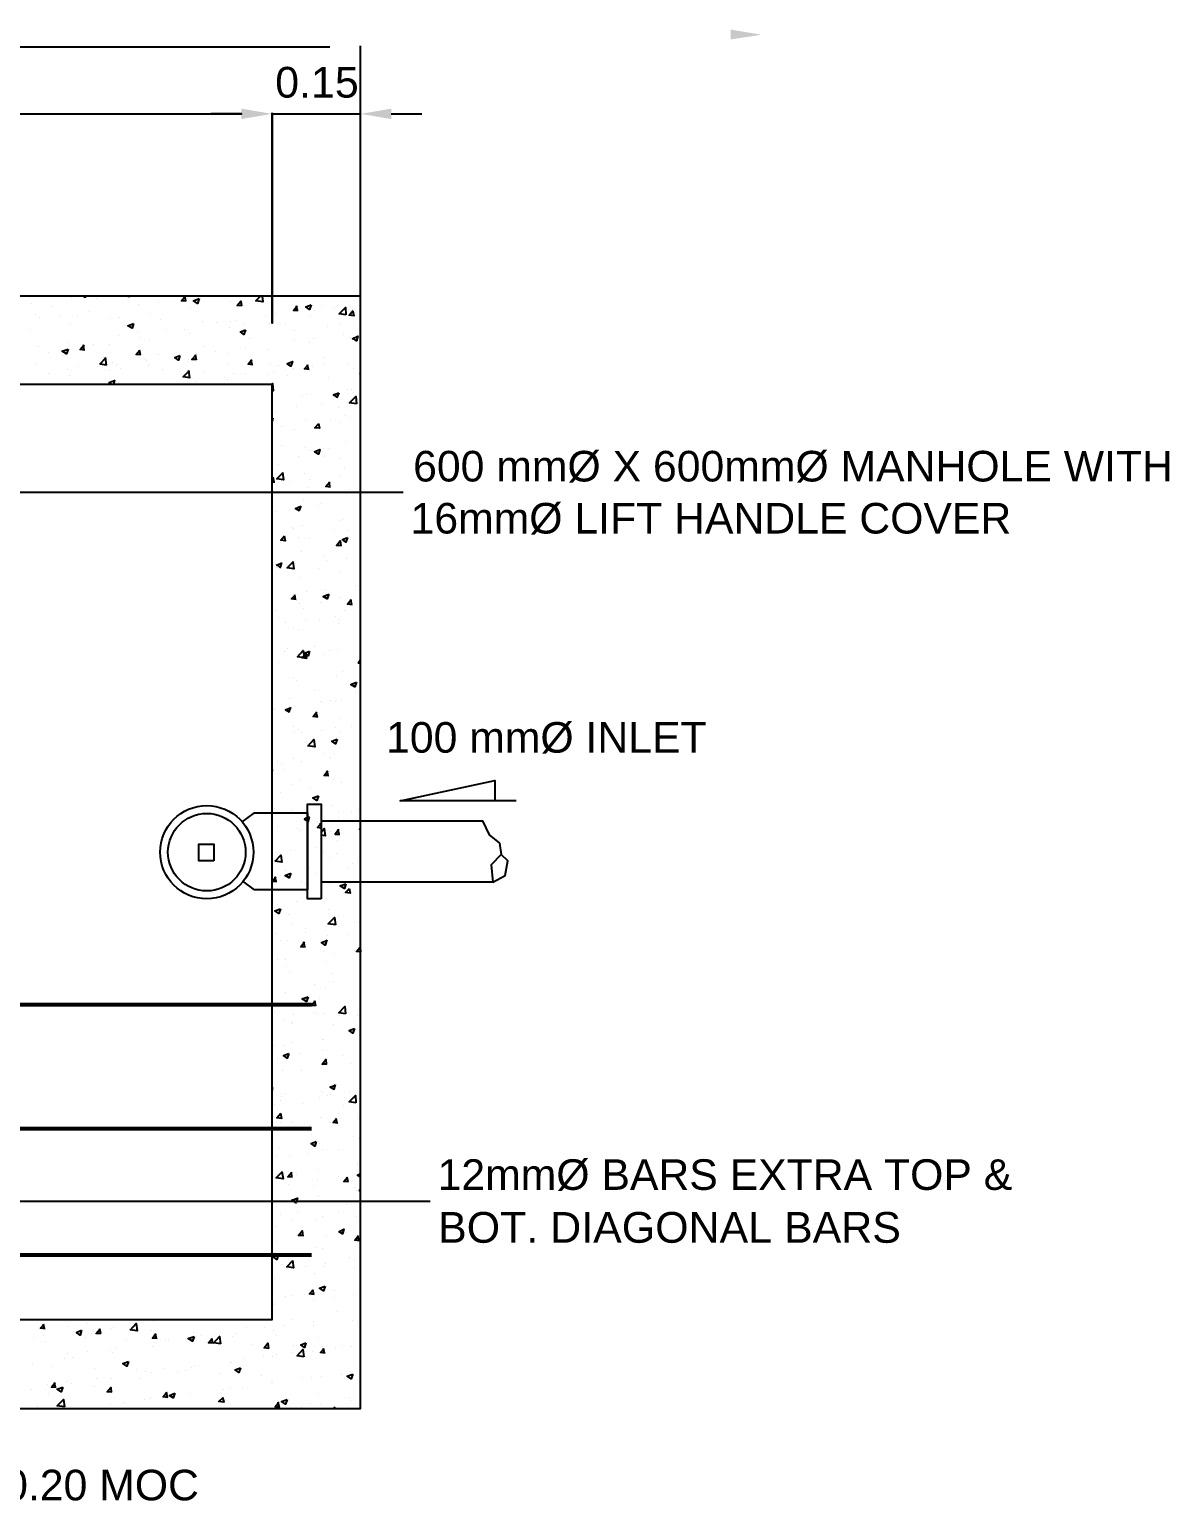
# Model space of a CAD drawing. Header units: millimetres. Extents: x 2391 to 3323, y 1596 to 2537.
# Drawn here: x 3088.64 to 3114.01, y 1705.4 to 1738.27 of the extents above; entities that cross this region are included whole.
import ezdxf

# ---------------------------------------------------------------- set-up
doc = ezdxf.new("R2010")
doc.units = ezdxf.units.MM
for name, color, linetype in [('Concrete slab piping', 201, 'Continuous'), ('Lightning text', 211, 'Continuous'), ('PIPES', 20, 'Continuous'), ('TEXT', 130, 'Continuous')]:
    doc.layers.add(name, color=color, linetype=linetype)
doc.layers.add('HATCHES', color=7, linetype='Continuous', true_color=0xe6ac00)
doc.styles.add('PDF Arial', font='arial.ttf')
doc.styles.add('PDF Swis721 BT', font='swiss.ttf')

msp = doc.modelspace()

# ---------------------------------------------------------------- hatches: boundary and pattern name
at = {"layer": 'PIPES', "transparency": 33554559}
msp.add_hatch(color=256, dxfattribs=at).paths.add_polyline_path([(3093.352, 1736.505), (3093.352, 1736.274), (3094.035, 1736.389)])

# ---------------------------------------------------------------- linework, layer by layer
at = {"layer": 'Concrete slab piping', "lineweight": 25}
msp.add_lwpolyline([(3048.803, 1707.582), (3096.005, 1707.582), (3096.005, 1732.335), (3048.803, 1732.335)], close=True, dxfattribs=at)
at = {"layer": 'HATCHES', "lineweight": 25}
for points in [[(3088.672, 1732.162), (3088.672, 1732.162)], [(3089.124, 1732.104), (3089.124, 1732.104)], [(3089.576, 1732.301), (3089.576, 1732.301)], [(3089.842, 1732.335), (3089.877, 1732.312), (3089.889, 1732.335)], [(3090.132, 1732.277), (3090.132, 1732.277)], [(3090.827, 1732.335), (3090.873, 1732.335)], [(3090.862, 1732.335), (3090.862, 1732.335)], [(3091.059, 1732.138), (3091.059, 1732.138)], [(3091.499, 1732.196), (3091.499, 1732.196)], [(3092.124, 1732.22), (3092.02, 1732.231), (3092.101, 1732.335)], [(3092.113, 1732.22), (3092.09, 1732.335)], [(3092.159, 1732.277), (3092.159, 1732.277)], [(3092.229, 1732.081), (3092.229, 1732.081)], [(3093.12, 1732.208), (3093.12, 1732.208)], [(3093.364, 1732.115), (3093.259, 1732.127), (3093.34, 1732.22), (3093.352, 1732.115)], [(3093.815, 1732.335), (3093.827, 1732.208), (3093.676, 1732.231), (3093.781, 1732.335)], [(3094.001, 1732.312), (3094.001, 1732.312)], [(3094.615, 1732.011), (3094.51, 1732.011), (3094.591, 1732.115)], [(3094.603, 1731.999), (3094.58, 1732.115)], [(3095.136, 1732.115), (3095.136, 1732.115)], [(3095.425, 1732.081), (3095.425, 1732.081)], [(3095.981, 1732.301), (3095.981, 1732.301)], [(3088.777, 1731.93), (3088.777, 1731.93)], [(3088.869, 1731.849), (3088.869, 1731.849)], [(3089.31, 1731.907), (3089.31, 1731.907)], [(3089.703, 1731.884), (3089.703, 1731.884)], [(3089.97, 1731.988), (3089.97, 1731.988)], [(3090.445, 1731.837), (3090.445, 1731.837)], [(3090.63, 1731.849), (3090.63, 1731.849)], [(3091.325, 1731.953), (3091.325, 1731.953)], [(3091.557, 1731.814), (3091.557, 1731.814)], [(3092.483, 1731.768), (3092.483, 1731.768)], [(3092.796, 1731.745), (3092.796, 1731.745)], [(3093.109, 1731.768), (3093.109, 1731.768)], [(3093.236, 1731.791), (3093.236, 1731.791)], [(3093.885, 1731.884), (3093.885, 1731.884)], [(3094.117, 1731.942), (3094.117, 1731.942)], [(3094.881, 1731.872), (3094.881, 1731.872)], [(3094.985, 1732.023), (3094.985, 1732.023)], [(3095.831, 1731.999), (3095.854, 1731.895), (3095.75, 1731.907), (3095.842, 1732.011)], [(3095.773, 1731.988), (3095.773, 1731.988)], [(3088.649, 1731.594), (3088.649, 1731.594)], [(3089.553, 1731.721), (3089.553, 1731.721)], [(3090.607, 1731.455), (3090.607, 1731.455)], [(3091.035, 1731.513), (3091.035, 1731.513)], [(3091.082, 1731.42), (3091.082, 1731.42)], [(3091.696, 1731.594), (3091.696, 1731.594)], [(3092.09, 1731.594), (3092.09, 1731.594)], [(3092.205, 1731.501), (3092.205, 1731.501)], [(3093.097, 1731.629), (3093.097, 1731.629)], [(3093.41, 1731.733), (3093.41, 1731.733)], [(3093.978, 1731.733), (3093.978, 1731.733)], [(3094.337, 1731.698), (3094.337, 1731.698)], [(3094.534, 1731.559), (3094.534, 1731.559)], [(3095.263, 1731.652), (3095.263, 1731.652)], [(3095.541, 1731.733), (3095.541, 1731.733)], [(3095.622, 1731.49), (3095.622, 1731.49)], [(3095.75, 1731.409), (3095.75, 1731.409)], [(3095.819, 1731.386), (3095.947, 1731.443), (3095.912, 1731.339), (3095.831, 1731.397)], [(3088.846, 1731.223), (3088.846, 1731.223)], [(3089.506, 1731.304), (3089.506, 1731.304)], [(3089.53, 1731.142), (3089.53, 1731.142)], [(3089.866, 1731.131), (3089.761, 1731.142), (3089.854, 1731.247)], [(3089.854, 1731.131), (3089.842, 1731.247)], [(3090.062, 1731.247), (3090.062, 1731.247)], [(3090.422, 1731.258), (3090.422, 1731.258)], [(3091.117, 1731.026), (3091.012, 1731.038), (3091.093, 1731.131)], [(3091.105, 1731.026), (3091.082, 1731.131)], [(3091.302, 1731.374), (3091.302, 1731.374)], [(3092.506, 1731.212), (3092.506, 1731.212)], [(3092.773, 1731.108), (3092.773, 1731.108)], [(3093.433, 1731.2), (3093.433, 1731.2)], [(3093.526, 1731.386), (3093.526, 1731.386)], [(3093.954, 1731.154), (3093.954, 1731.154)], [(3094.534, 1731.339), (3094.534, 1731.339)], [(3094.858, 1731.293), (3094.858, 1731.293)], [(3094.962, 1731.397), (3094.962, 1731.397)], [(3088.8, 1730.806), (3088.8, 1730.806)], [(3089.055, 1731.073), (3089.055, 1731.073)], [(3089.367, 1731.003), (3089.367, 1731.003)], [(3089.727, 1730.772), (3089.727, 1730.772)], [(3090.144, 1730.76), (3090.144, 1730.76)], [(3090.201, 1730.818), (3090.34, 1730.969)], [(3090.201, 1730.83), (3090.352, 1730.806)], [(3090.294, 1730.957), (3090.294, 1730.957)], [(3090.352, 1730.795), (3090.329, 1730.969)], [(3090.479, 1730.864), (3090.479, 1730.864)], [(3090.584, 1730.818), (3090.584, 1730.818)], [(3091.221, 1730.922), (3091.221, 1730.922)], [(3091.244, 1730.911), (3091.244, 1730.911)], [(3091.279, 1730.795), (3091.279, 1730.795)], [(3091.499, 1731.038), (3091.499, 1731.038)], [(3092.147, 1730.887), (3092.147, 1730.887)], [(3092.182, 1730.922), (3092.182, 1730.922)], [(3092.356, 1730.922), (3092.252, 1730.922), (3092.344, 1731.026)], [(3092.356, 1730.911), (3092.333, 1731.026)], [(3092.344, 1731.05), (3092.344, 1731.05)], [(3093.074, 1731.05), (3093.074, 1731.05)], [(3093.074, 1730.841), (3093.074, 1730.841)], [(3093.607, 1730.806), (3093.503, 1730.818), (3093.584, 1730.922)], [(3093.595, 1730.806), (3093.572, 1730.911)], [(3094.001, 1730.806), (3094.001, 1730.806)], [(3094.186, 1730.783), (3094.186, 1730.783)], [(3094.36, 1730.83), (3094.487, 1730.876), (3094.452, 1730.772), (3094.371, 1730.83)], [(3094.858, 1730.702), (3094.754, 1730.714), (3094.835, 1730.806)], [(3094.846, 1730.702), (3094.823, 1730.806)], [(3094.927, 1730.772), (3094.927, 1730.772)], [(3095.171, 1730.806), (3095.171, 1730.806)], [(3095.194, 1730.957), (3095.194, 1730.957)], [(3095.727, 1730.83), (3095.727, 1730.83)], [(3089.055, 1730.621), (3089.055, 1730.621)], [(3089.472, 1730.691), (3089.472, 1730.691)], [(3089.518, 1730.563), (3089.518, 1730.563)], [(3090.41, 1730.679), (3090.41, 1730.679)], [(3090.479, 1730.366), (3090.41, 1730.413), (3090.526, 1730.459), (3090.503, 1730.366)], [(3090.665, 1730.725), (3090.665, 1730.725)], [(3091.591, 1730.691), (3091.591, 1730.691)], [(3092.205, 1730.517), (3092.055, 1730.54), (3092.194, 1730.679)], [(3092.159, 1730.436), (3092.159, 1730.436)], [(3092.205, 1730.505), (3092.182, 1730.679)], [(3092.321, 1730.424), (3092.321, 1730.424)], [(3092.518, 1730.656), (3092.518, 1730.656)], [(3092.97, 1730.517), (3092.97, 1730.517)], [(3093.051, 1730.47), (3093.051, 1730.47)], [(3093.167, 1730.609), (3093.167, 1730.609)], [(3093.445, 1730.609), (3093.445, 1730.609)], [(3093.931, 1730.586), (3093.931, 1730.586)], [(3094.07, 1730.656), (3094.07, 1730.656)], [(3094.371, 1730.575), (3094.371, 1730.575)], [(3094.51, 1730.714), (3094.51, 1730.714)], [(3094.835, 1730.714), (3094.835, 1730.714)], [(3095.298, 1730.528), (3095.298, 1730.528)], [(3095.854, 1730.725), (3095.854, 1730.725)], [(3096.005, 1730.598), (3095.993, 1730.598), (3096.005, 1730.621)], [(3091.881, 1730.366), (3091.881, 1730.366)], [(3094.024, 1730.366), (3094.047, 1730.389), (3094.059, 1730.227), (3094.035, 1730.227)], [(3094.707, 1730.111), (3094.707, 1730.111)], [(3094.812, 1730.135), (3094.812, 1730.135)], [(3095.495, 1730.077), (3095.402, 1730.135), (3095.518, 1730.181)], [(3095.483, 1730.077), (3095.53, 1730.181)], [(3095.703, 1730.25), (3095.703, 1730.25)], [(3095.808, 1730.262), (3095.808, 1730.262)], [(3094.047, 1730.03), (3094.047, 1730.03)], [(3094.58, 1729.88), (3094.58, 1729.88)], [(3095.124, 1729.914), (3095.124, 1729.914)], [(3095.507, 1729.845), (3095.507, 1729.845)], [(3094.035, 1729.532), (3094.059, 1729.625)], [(3094.035, 1729.602), (3094.059, 1729.613)], [(3094.117, 1729.741), (3094.117, 1729.741)], [(3094.788, 1729.555), (3094.788, 1729.555)], [(3095.066, 1729.497), (3095.09, 1729.393), (3094.985, 1729.405), (3095.078, 1729.497)], [(3095.344, 1729.579), (3095.344, 1729.579)], [(3095.541, 1729.532), (3095.541, 1729.532)], [(3095.68, 1729.671), (3095.68, 1729.671)], [(3095.785, 1729.636), (3095.785, 1729.636)], [(3094.256, 1729.428), (3094.256, 1729.428)], [(3094.534, 1729.358), (3094.534, 1729.358)], [(3094.244, 1728.999), (3094.244, 1728.999)], [(3094.777, 1728.976), (3094.777, 1728.976)], [(3094.893, 1728.895), (3094.893, 1728.895)], [(3094.974, 1728.872), (3095.101, 1728.918), (3095.066, 1728.814), (3094.985, 1728.872)], [(3095.171, 1728.953), (3095.171, 1728.953)], [(3095.321, 1728.942), (3095.321, 1728.942)], [(3095.669, 1729.104), (3095.669, 1729.104)], [(3095.981, 1729.034), (3095.981, 1729.034)], [(3094.174, 1728.582), (3094.174, 1728.582)], [(3094.615, 1728.756), (3094.615, 1728.756)], [(3095.194, 1728.756), (3095.194, 1728.756)], [(3095.541, 1728.721), (3095.541, 1728.721)], [(3095.646, 1728.525), (3095.646, 1728.525)], [(3094.035, 1728.258), (3094.07, 1728.304)], [(3094.035, 1728.2), (3094.093, 1728.2)], [(3094.082, 1728.189), (3094.059, 1728.304)], [(3094.267, 1728.409), (3094.29, 1728.247), (3094.14, 1728.27), (3094.279, 1728.409)], [(3094.429, 1728.2), (3094.429, 1728.2)], [(3094.754, 1728.397), (3094.754, 1728.397)], [(3094.869, 1728.258), (3094.869, 1728.258)], [(3095.333, 1728.084), (3095.229, 1728.096), (3095.321, 1728.2)], [(3095.321, 1728.084), (3095.31, 1728.189)], [(3095.53, 1728.351), (3095.53, 1728.351)], [(3094.73, 1727.818), (3094.73, 1727.818)], [(3094.823, 1728.073), (3094.823, 1728.073)], [(3095.622, 1727.945), (3095.622, 1727.945)], [(3095.761, 1728.038), (3095.761, 1728.038)], [(3096.005, 1727.98), (3095.993, 1727.98), (3096.005, 1727.992)], [(3094.105, 1727.54), (3094.105, 1727.54)], [(3094.418, 1727.575), (3094.418, 1727.575)], [(3094.649, 1727.552), (3094.557, 1727.609), (3094.673, 1727.656)], [(3094.638, 1727.552), (3094.684, 1727.656)], [(3095.066, 1727.667), (3095.066, 1727.667)], [(3095.124, 1727.714), (3095.124, 1727.714)], [(3094.487, 1727.181), (3094.487, 1727.181)], [(3094.522, 1727.158), (3094.522, 1727.158)], [(3094.707, 1727.239), (3094.707, 1727.239)], [(3095.414, 1727.146), (3095.414, 1727.146)], [(3095.541, 1727.331), (3095.541, 1727.331)], [(3095.599, 1727.366), (3095.599, 1727.366)], [(3094.302, 1726.996), (3094.325, 1726.891), (3094.232, 1726.903), (3094.313, 1726.996)], [(3094.615, 1726.972), (3094.615, 1726.972)], [(3094.858, 1726.949), (3094.858, 1726.949)], [(3095.576, 1726.775), (3095.472, 1726.787), (3095.553, 1726.891), (3095.564, 1726.775)], [(3095.715, 1727.123), (3095.715, 1727.123)], [(3095.785, 1726.914), (3095.785, 1726.914)], [(3094.684, 1726.66), (3094.684, 1726.66)], [(3095.182, 1726.555), (3095.182, 1726.555)], [(3095.576, 1726.787), (3095.576, 1726.787)], [(3095.692, 1726.497), (3095.692, 1726.497)], [(3094.128, 1726.347), (3094.256, 1726.393)], [(3094.14, 1726.358), (3094.221, 1726.289)], [(3094.14, 1726.301), (3094.14, 1726.301)], [(3094.151, 1726.289), (3094.151, 1726.289)], [(3094.174, 1726.382), (3094.174, 1726.382)], [(3094.221, 1726.301), (3094.256, 1726.405)], [(3094.499, 1726.428), (3094.522, 1726.266), (3094.371, 1726.289), (3094.51, 1726.428)], [(3095.066, 1726.266), (3095.066, 1726.266)], [(3095.252, 1726.44), (3095.252, 1726.44)], [(3095.564, 1726.208), (3095.564, 1726.208)], [(3096.005, 1726.219), (3096.005, 1726.219)], [(3094.661, 1726.08), (3094.661, 1726.08)], [(3095.889, 1725.895), (3095.889, 1725.895)], [(3094.568, 1725.582), (3094.464, 1725.594), (3094.557, 1725.687)], [(3094.557, 1725.582), (3094.545, 1725.687)], [(3094.649, 1725.501), (3094.649, 1725.501)], [(3094.8, 1725.756), (3094.8, 1725.756)], [(3095.113, 1725.513), (3095.113, 1725.513)], [(3095.229, 1725.814), (3095.229, 1725.814)], [(3095.541, 1725.629), (3095.541, 1725.629)], [(3095.819, 1725.467), (3095.715, 1725.478), (3095.796, 1725.582)], [(3095.808, 1725.467), (3095.785, 1725.582)], [(3094.105, 1725.339), (3094.105, 1725.339)], [(3094.174, 1725.177), (3094.174, 1725.177)], [(3094.73, 1725.374), (3094.73, 1725.374)], [(3095.437, 1725.212), (3095.437, 1725.212)], [(3095.657, 1725.339), (3095.657, 1725.339)], [(3094.337, 1725.061), (3094.337, 1725.061)], [(3094.522, 1724.957), (3094.522, 1724.957)], [(3094.626, 1724.922), (3094.626, 1724.922)], [(3094.777, 1725.119), (3094.777, 1725.119)], [(3095.101, 1725.142), (3095.101, 1725.142)], [(3095.518, 1725.05), (3095.518, 1725.05)], [(3095.53, 1725.131), (3095.53, 1725.131)], [(3094.974, 1724.528), (3094.974, 1724.528)], [(3094.174, 1724.181), (3094.174, 1724.181)], [(3094.313, 1724.436), (3094.313, 1724.436)], [(3094.383, 1724.494), (3094.383, 1724.494)], [(3094.603, 1724.355), (3094.603, 1724.355)], [(3094.812, 1724.273), (3094.707, 1724.285), (3094.788, 1724.378), (3094.8, 1724.273)], [(3095.182, 1724.355), (3095.182, 1724.355)], [(3095.31, 1724.447), (3095.31, 1724.447)], [(3095.495, 1724.47), (3095.495, 1724.47)], [(3096.005, 1724.169), (3095.958, 1724.169), (3096.005, 1724.239)], [(3095.472, 1723.891), (3095.472, 1723.891)], [(3095.611, 1723.984), (3095.611, 1723.984)], [(3094.047, 1723.602), (3094.047, 1723.602)], [(3094.522, 1723.845), (3094.522, 1723.845)], [(3094.58, 1723.775), (3094.58, 1723.775)], [(3094.974, 1723.567), (3094.974, 1723.567)], [(3095.9, 1723.521), (3095.9, 1723.521)], [(3094.418, 1723.37), (3094.418, 1723.37)], [(3094.557, 1723.196), (3094.557, 1723.196)], [(3095.113, 1723.312), (3095.113, 1723.312)], [(3095.159, 1723.301), (3095.159, 1723.301)], [(3095.344, 1723.335), (3095.344, 1723.335)], [(3095.449, 1723.312), (3095.449, 1723.312)], [(3095.588, 1723.358), (3095.588, 1723.358)], [(3094.059, 1723.15), (3094.059, 1723.15)], [(3094.093, 1723.138), (3094.093, 1723.138)], [(3094.325, 1723.138), (3094.418, 1723.08), (3094.452, 1723.185)], [(3094.325, 1723.127), (3094.452, 1723.173)], [(3095.055, 1722.965), (3094.951, 1722.976), (3095.032, 1723.08)], [(3095.043, 1722.965), (3095.02, 1723.069)], [(3095.53, 1722.93), (3095.53, 1722.93)], [(3094.51, 1722.756), (3094.51, 1722.756)], [(3094.545, 1722.617), (3094.545, 1722.617)], [(3094.626, 1722.687), (3094.626, 1722.687)], [(3094.696, 1722.617), (3094.696, 1722.617)], [(3095.136, 1722.675), (3095.136, 1722.675)], [(3095.437, 1722.733), (3095.437, 1722.733)], [(3095.564, 1722.64), (3095.564, 1722.64)], [(3095.796, 1722.756), (3095.796, 1722.756)], [(3094.835, 1722.328), (3094.962, 1722.467), (3094.985, 1722.304), (3094.823, 1722.328)], [(3094.163, 1721.98), (3094.163, 1721.98)], [(3094.244, 1721.934), (3094.244, 1721.934)], [(3094.522, 1722.038), (3094.522, 1722.038)], [(3094.684, 1721.98), (3094.684, 1721.98)], [(3095.182, 1722.154), (3095.182, 1722.154)], [(3095.333, 1722.073), (3095.333, 1722.073)], [(3095.414, 1722.154), (3095.414, 1722.154)], [(3094.035, 1721.795), (3094.035, 1721.772), (3094.047, 1721.772)], [(3094.29, 1721.795), (3094.29, 1721.795)], [(3094.661, 1721.563), (3094.661, 1721.563)], [(3095.298, 1721.656), (3095.194, 1721.667), (3095.275, 1721.772)], [(3095.217, 1721.748), (3095.217, 1721.748)], [(3095.286, 1721.656), (3095.263, 1721.772)], [(3095.391, 1721.575), (3095.391, 1721.575)], [(3094.221, 1721.297), (3094.221, 1721.297)], [(3094.499, 1721.459), (3094.499, 1721.459)], [(3094.881, 1721.389), (3094.881, 1721.389)], [(3095.588, 1721.517), (3095.588, 1721.517)], [(3095.981, 1721.528), (3095.981, 1721.528)], [(3094.093, 1720.938), (3094.093, 1720.938)], [(3095.101, 1721.111), (3095.101, 1721.111)], [(3095.368, 1720.995), (3095.368, 1720.995)], [(3095.958, 1720.903), (3095.958, 1720.903)], [(3094.476, 1720.88), (3094.476, 1720.88)], [(3095.043, 1720.636), (3095.043, 1720.636)], [(3095.124, 1720.497), (3095.043, 1720.509), (3095.124, 1720.602)], [(3095.124, 1720.532), (3095.113, 1720.602)], [(3095.518, 1720.845), (3095.518, 1720.845)], [(3095.518, 1720.729), (3095.518, 1720.729)], [(3095.808, 1720.833), (3095.808, 1720.833)], [(3094.163, 1720.532), (3094.163, 1720.532)], [(3094.603, 1720.497), (3094.603, 1720.497)], [(3094.661, 1720.439), (3094.661, 1720.439)], [(3095.124, 1720.405), (3095.194, 1720.486), (3095.217, 1720.324), (3095.124, 1720.335)], [(3095.344, 1720.428), (3095.344, 1720.428)], [(3095.518, 1720.463), (3095.437, 1720.358), (3095.541, 1720.358)], [(3095.53, 1720.347), (3095.507, 1720.463)], [(3096.005, 1720.486), (3095.981, 1720.474), (3096.005, 1720.451)], [(3094.14, 1719.953), (3094.14, 1719.953)], [(3094.441, 1719.999), (3094.441, 1719.999)], [(3095.02, 1720.057), (3095.02, 1720.057)], [(3095.171, 1719.953), (3095.171, 1719.953)], [(3095.46, 1719.941), (3095.46, 1719.941)], [(3095.495, 1720.219), (3095.495, 1720.219)], [(3094.093, 1719.768), (3094.256, 1719.744)], [(3094.105, 1719.756), (3094.232, 1719.895), (3094.256, 1719.733)], [(3094.151, 1719.814), (3094.151, 1719.814)], [(3094.858, 1719.617), (3094.858, 1719.617)], [(3095.321, 1719.849), (3095.321, 1719.849)], [(3095.703, 1719.617), (3095.703, 1719.617)], [(3095.831, 1719.71), (3095.831, 1719.71)], [(3094.14, 1719.304), (3094.035, 1719.304), (3094.117, 1719.409)], [(3094.128, 1719.293), (3094.105, 1719.409)], [(3094.117, 1719.374), (3094.117, 1719.374)], [(3094.325, 1719.548), (3094.325, 1719.548)], [(3094.684, 1719.316), (3094.684, 1719.316)], [(3094.788, 1719.27), (3094.788, 1719.27)], [(3094.997, 1719.49), (3094.997, 1719.49)], [(3095.31, 1719.27), (3095.31, 1719.27)], [(3094.186, 1719.096), (3094.186, 1719.096)], [(3095.24, 1718.934), (3095.24, 1718.934)], [(3095.75, 1719.154), (3095.773, 1719.05), (3095.669, 1719.061), (3095.761, 1719.154)], [(3094.082, 1718.737), (3094.082, 1718.737)], [(3094.151, 1718.795), (3094.151, 1718.795)], [(3094.58, 1718.853), (3094.58, 1718.853)], [(3095.101, 1718.911), (3095.101, 1718.911)], [(3095.286, 1718.69), (3095.286, 1718.69)], [(3094.395, 1718.563), (3094.395, 1718.563)], [(3094.499, 1718.355), (3094.499, 1718.355)], [(3095.518, 1718.528), (3095.518, 1718.528)], [(3095.877, 1718.389), (3095.877, 1718.389)], [(3094.128, 1718.158), (3094.128, 1718.158)], [(3094.221, 1717.984), (3094.221, 1717.984)], [(3094.371, 1717.984), (3094.371, 1717.984)], [(3094.777, 1717.845), (3094.673, 1717.856), (3094.754, 1717.961)], [(3094.765, 1717.845), (3094.742, 1717.961)], [(3094.777, 1718.169), (3094.777, 1718.169)], [(3094.788, 1718.25), (3094.788, 1718.25)], [(3095.252, 1718.007), (3095.217, 1717.891), (3095.136, 1717.949), (3095.252, 1717.995)], [(3095.147, 1717.938), (3095.147, 1717.938)], [(3095.263, 1718.111), (3095.263, 1718.111)], [(3095.703, 1718.134), (3095.703, 1718.134)], [(3095.171, 1717.752), (3095.171, 1717.752)], [(3095.425, 1717.706), (3095.425, 1717.706)], [(3095.866, 1717.764), (3095.866, 1717.764)], [(3094.151, 1717.578), (3094.151, 1717.578)], [(3094.325, 1717.567), (3094.325, 1717.567)], [(3094.348, 1717.405), (3094.348, 1717.405)], [(3094.429, 1717.289), (3094.429, 1717.289)], [(3095.24, 1717.532), (3095.24, 1717.532)], [(3094.974, 1717.022), (3094.974, 1717.022)], [(3095.217, 1716.953), (3095.217, 1716.953)], [(3095.356, 1717.254), (3095.356, 1717.254)], [(3095.402, 1717.08), (3095.402, 1717.08)], [(3094.325, 1716.826), (3094.325, 1716.826)], [(3095.008, 1716.548), (3094.904, 1716.548), (3094.997, 1716.652)], [(3095.008, 1716.536), (3094.985, 1716.652)], [(3095.09, 1716.71), (3095.09, 1716.71)], [(3094.082, 1716.536), (3094.082, 1716.536)], [(3094.093, 1716.397), (3094.093, 1716.397)], [(3094.51, 1716.339), (3094.51, 1716.339)], [(3094.951, 1716.397), (3094.951, 1716.397)], [(3095.02, 1716.362), (3095.02, 1716.362)], [(3095.205, 1716.374), (3095.205, 1716.374)], [(3095.507, 1716.327), (3095.507, 1716.327)], [(3095.599, 1716.478), (3095.599, 1716.478)], [(3095.947, 1716.327), (3095.947, 1716.327)], [(3094.302, 1716.246), (3094.302, 1716.246)], [(3094.464, 1716.165), (3094.464, 1716.165)], [(3094.499, 1716.154), (3094.499, 1716.154)], [(3095.391, 1716.131), (3095.391, 1716.131)], [(3094.059, 1715.656), (3094.059, 1715.656)], [(3094.29, 1715.667), (3094.29, 1715.667)], [(3094.487, 1715.714), (3094.487, 1715.714)], [(3095.147, 1715.795), (3095.147, 1715.795)], [(3095.182, 1715.795), (3095.182, 1715.795)], [(3094.151, 1715.378), (3094.151, 1715.378)], [(3094.673, 1715.482), (3094.673, 1715.482)], [(3095.252, 1715.239), (3095.147, 1715.239), (3095.229, 1715.343), (3095.24, 1715.239)], [(3095.159, 1715.551), (3095.159, 1715.551)], [(3095.611, 1715.436), (3095.611, 1715.436)], [(3094.267, 1715.1), (3094.267, 1715.1)], [(3094.696, 1715.111), (3094.696, 1715.111)], [(3095.159, 1715.215), (3095.159, 1715.215)], [(3095.785, 1715.25), (3095.785, 1715.25)], [(3094.035, 1714.671), (3094.047, 1714.671), (3094.035, 1714.798)], [(3095.321, 1714.741), (3095.414, 1714.683), (3095.449, 1714.787)], [(3095.321, 1714.729), (3095.449, 1714.775)], [(3094.082, 1714.335), (3094.082, 1714.335)], [(3094.232, 1714.428), (3094.232, 1714.428)], [(3094.244, 1714.521), (3094.244, 1714.521)], [(3094.337, 1714.59), (3094.337, 1714.59)], [(3094.707, 1714.358), (3094.707, 1714.358)], [(3095.09, 1714.509), (3095.09, 1714.509)], [(3095.136, 1714.636), (3095.136, 1714.636)], [(3095.263, 1714.555), (3095.263, 1714.555)], [(3095.333, 1714.567), (3095.333, 1714.567)], [(3095.634, 1714.324), (3095.634, 1714.324)], [(3095.761, 1714.625), (3095.761, 1714.625)], [(3094.221, 1714.15), (3094.244, 1714.034), (3094.14, 1714.046), (3094.232, 1714.15)], [(3095.113, 1714.057), (3095.113, 1714.057)], [(3095.495, 1713.93), (3095.391, 1713.941), (3095.472, 1714.034)], [(3095.483, 1713.93), (3095.46, 1714.034)], [(3095.507, 1714.138), (3095.507, 1714.138)], [(3095.97, 1714.034), (3095.97, 1714.034)], [(3095.993, 1714.173), (3095.993, 1714.173)], [(3094.221, 1713.941), (3094.221, 1713.941)], [(3094.487, 1713.953), (3094.487, 1713.953)], [(3094.869, 1713.883), (3094.869, 1713.883)], [(3094.916, 1713.675), (3094.916, 1713.675)], [(3095.31, 1713.941), (3095.31, 1713.941)], [(3094.198, 1713.362), (3094.198, 1713.362)], [(3095.09, 1713.478), (3095.09, 1713.478)], [(3095.159, 1713.351), (3095.159, 1713.351)], [(3095.507, 1713.339), (3095.507, 1713.339)], [(3095.854, 1713.629), (3095.854, 1713.629)], [(3095.97, 1713.594), (3095.97, 1713.594)], [(3094.14, 1713.177), (3094.14, 1713.177)], [(3094.418, 1713.2), (3094.418, 1713.2)], [(3094.846, 1713.258), (3094.846, 1713.258)], [(3095.947, 1713.015), (3095.947, 1713.015)], [(3094.256, 1712.853), (3094.279, 1712.69), (3094.128, 1712.714), (3094.267, 1712.853)], [(3094.186, 1712.783), (3094.186, 1712.783)], [(3094.487, 1712.725), (3094.383, 1712.737), (3094.476, 1712.841)], [(3094.476, 1712.725), (3094.464, 1712.841)], [(3094.58, 1712.783), (3094.58, 1712.783)], [(3095.078, 1712.899), (3095.078, 1712.899)], [(3095.507, 1712.737), (3095.507, 1712.737)], [(3095.738, 1712.621), (3095.634, 1712.632), (3095.715, 1712.725)], [(3095.727, 1712.621), (3095.703, 1712.725)], [(3096.005, 1712.725), (3095.935, 1712.771), (3096.005, 1712.806)], [(3094.395, 1712.575), (3094.395, 1712.575)], [(3094.951, 1712.551), (3094.951, 1712.551)], [(3095.055, 1712.656), (3095.055, 1712.656)], [(3095.877, 1712.505), (3095.877, 1712.505)], [(3095.924, 1712.436), (3095.924, 1712.436)], [(3096.005, 1712.424), (3095.981, 1712.424), (3096.005, 1712.459)], [(3094.07, 1712.134), (3094.07, 1712.134)], [(3094.163, 1712.204), (3094.163, 1712.204)], [(3095.055, 1712.32), (3095.055, 1712.32)], [(3095.09, 1712.308), (3095.09, 1712.308)], [(3095.692, 1712.123), (3095.692, 1712.123)], [(3094.232, 1711.903), (3094.232, 1711.903)], [(3094.487, 1711.764), (3094.487, 1711.764)], [(3094.591, 1711.972), (3094.591, 1711.972)], [(3095.032, 1711.752), (3095.032, 1711.752)], [(3095.159, 1711.856), (3095.159, 1711.856)], [(3095.507, 1711.937), (3095.507, 1711.937)], [(3095.912, 1711.856), (3095.912, 1711.856)], [(3094.14, 1711.625), (3094.14, 1711.625)], [(3094.73, 1711.428), (3094.626, 1711.428), (3094.707, 1711.532), (3094.719, 1711.416)], [(3095.24, 1711.428), (3095.24, 1711.428)], [(3095.518, 1711.509), (3095.634, 1711.567), (3095.599, 1711.463), (3095.518, 1711.52)], [(3095.669, 1711.486), (3095.669, 1711.486)], [(3095.981, 1711.312), (3095.877, 1711.324), (3095.958, 1711.428)], [(3095.97, 1711.312), (3095.947, 1711.416)], [(3094.117, 1711.046), (3094.117, 1711.046)], [(3094.14, 1711.289), (3094.14, 1711.289)], [(3095.008, 1711.173), (3095.008, 1711.173)], [(3095.147, 1711.15), (3095.147, 1711.15)], [(3095.889, 1711.277), (3095.889, 1711.277)], [(3094.14, 1710.976), (3094.14, 1710.976)], [(3094.267, 1710.779), (3094.267, 1710.779)], [(3094.487, 1710.872), (3094.51, 1710.71), (3094.36, 1710.733), (3094.499, 1710.872)], [(3094.777, 1710.744), (3094.777, 1710.744)], [(3094.823, 1710.976), (3094.823, 1710.976)], [(3095.194, 1710.733), (3095.194, 1710.733)], [(3095.217, 1710.802), (3095.217, 1710.802)], [(3095.75, 1710.93), (3095.75, 1710.93)], [(3095.866, 1710.895), (3095.866, 1710.895)], [(3094.093, 1710.466), (3094.093, 1710.466)], [(3094.985, 1710.594), (3094.985, 1710.594)], [(3095.866, 1710.698), (3095.866, 1710.698)], [(3094.325, 1710.061), (3094.325, 1710.061)], [(3094.476, 1710.084), (3094.476, 1710.084)], [(3094.754, 1710.119), (3094.754, 1710.119)], [(3094.974, 1710.119), (3094.869, 1710.13), (3094.951, 1710.223)], [(3094.962, 1710.119), (3094.939, 1710.223)], [(3095.078, 1710.119), (3095.078, 1710.119)], [(3095.414, 1710.2), (3095.414, 1710.2)], [(3095.414, 1710.049), (3095.414, 1710.049)], [(3095.842, 1710.119), (3095.842, 1710.119)], [(3094.07, 1709.945), (3094.07, 1709.945)], [(3094.07, 1709.887), (3094.07, 1709.887)], [(3094.962, 1710.015), (3094.962, 1710.015)], [(3095.495, 1709.737), (3095.495, 1709.737)], [(3088.985, 1709.354), (3088.881, 1709.366), (3088.962, 1709.459)], [(3088.974, 1709.354), (3088.95, 1709.459)], [(3089.506, 1709.401), (3089.506, 1709.401)], [(3089.935, 1709.482), (3089.935, 1709.482)], [(3090.375, 1709.54), (3090.375, 1709.54)], [(3090.503, 1709.389), (3090.503, 1709.389)], [(3090.885, 1709.331), (3091.012, 1709.47), (3091.035, 1709.308), (3090.873, 1709.331)], [(3091.024, 1709.412), (3091.024, 1709.412)], [(3091.406, 1709.528), (3091.406, 1709.528)], [(3093.468, 1709.389), (3093.468, 1709.389)], [(3094.302, 1709.436), (3094.302, 1709.436)], [(3094.487, 1709.563), (3094.487, 1709.563)], [(3094.951, 1709.436), (3094.951, 1709.436)], [(3094.962, 1709.517), (3094.962, 1709.517)], [(3095.819, 1709.54), (3095.819, 1709.54)], [(3088.73, 1709.158), (3088.73, 1709.158)], [(3088.846, 1709.343), (3088.846, 1709.343)], [(3088.939, 1709.204), (3088.939, 1709.204)], [(3088.997, 1709.065), (3088.997, 1709.065)], [(3089.622, 1709.285), (3089.622, 1709.285)], [(3089.877, 1709.158), (3089.877, 1709.158)], [(3090.016, 1709.239), (3090.016, 1709.239)], [(3090.225, 1709.25), (3090.12, 1709.25), (3090.213, 1709.354)], [(3090.225, 1709.239), (3090.201, 1709.354)], [(3090.433, 1709.354), (3090.433, 1709.354)], [(3090.804, 1709.123), (3090.804, 1709.123)], [(3091.36, 1709.32), (3091.36, 1709.32)], [(3091.476, 1709.134), (3091.371, 1709.146), (3091.452, 1709.25)], [(3091.464, 1709.134), (3091.441, 1709.239)], [(3091.673, 1709.088), (3091.673, 1709.088)], [(3091.73, 1709.088), (3091.73, 1709.088)], [(3092.113, 1709.146), (3092.113, 1709.146)], [(3092.275, 1709.065), (3092.275, 1709.065)], [(3092.286, 1709.273), (3092.286, 1709.273)], [(3092.46, 1709.215), (3092.46, 1709.215)], [(3092.727, 1709.03), (3092.622, 1709.042), (3092.703, 1709.134)], [(3092.715, 1709.03), (3092.692, 1709.134)], [(3092.761, 1709.227), (3092.761, 1709.227)], [(3093.155, 1709.181), (3093.155, 1709.181)], [(3093.213, 1709.239), (3093.213, 1709.239)], [(3093.862, 1709.378), (3093.862, 1709.378)], [(3094.059, 1709.308), (3094.059, 1709.308)], [(3094.14, 1709.204), (3094.14, 1709.204)], [(3095.066, 1709.158), (3095.066, 1709.158)], [(3095.993, 1709.123), (3095.993, 1709.123)], [(3089.483, 1708.798), (3089.483, 1708.798)], [(3089.923, 1708.856), (3089.923, 1708.856)], [(3090.433, 1708.868), (3090.433, 1708.868)], [(3090.479, 1708.822), (3090.479, 1708.822)], [(3090.572, 1708.937), (3090.572, 1708.937)], [(3091.383, 1708.949), (3091.383, 1708.949)], [(3091.441, 1709.042), (3091.441, 1709.042)], [(3092.657, 1709.042), (3092.657, 1709.042)], [(3093.584, 1709.007), (3093.584, 1709.007)], [(3093.839, 1708.752), (3093.839, 1708.752)], [(3093.966, 1708.914), (3093.862, 1708.926), (3093.943, 1709.03), (3093.954, 1708.914)], [(3094.035, 1708.729), (3094.035, 1708.729)], [(3094.128, 1708.775), (3094.128, 1708.775)], [(3094.499, 1708.833), (3094.499, 1708.833)], [(3094.51, 1708.972), (3094.51, 1708.972)], [(3094.927, 1708.856), (3094.927, 1708.856)], [(3095.217, 1708.81), (3095.113, 1708.822), (3095.194, 1708.914)], [(3095.147, 1708.949), (3095.147, 1708.949)], [(3095.205, 1708.81), (3095.182, 1708.914)], [(3095.437, 1708.926), (3095.437, 1708.926)], [(3095.599, 1708.984), (3095.599, 1708.984)], [(3095.808, 1708.961), (3095.808, 1708.961)], [(3088.707, 1708.578), (3088.707, 1708.578)], [(3089.159, 1708.509), (3089.159, 1708.509)], [(3089.414, 1708.694), (3089.414, 1708.694)], [(3089.599, 1708.706), (3089.599, 1708.706)], [(3090.086, 1708.474), (3090.086, 1708.474)], [(3091.012, 1708.439), (3091.012, 1708.439)], [(3091.221, 1708.405), (3091.221, 1708.405)], [(3091.649, 1708.463), (3091.649, 1708.463)], [(3092.101, 1708.428), (3092.101, 1708.428)], [(3092.252, 1708.486), (3092.252, 1708.486)], [(3092.31, 1708.544), (3092.31, 1708.544)], [(3093.12, 1708.602), (3093.12, 1708.602)], [(3093.132, 1708.602), (3093.132, 1708.602)], [(3093.41, 1708.694), (3093.41, 1708.694)], [(3089.032, 1708.115), (3089.032, 1708.115)], [(3089.228, 1708.046), (3089.124, 1708.057), (3089.205, 1708.161)], [(3089.217, 1708.046), (3089.194, 1708.15)], [(3089.46, 1708.173), (3089.46, 1708.173)], [(3089.576, 1708.127), (3089.576, 1708.127)], [(3090.086, 1708.08), (3090.086, 1708.08)], [(3090.12, 1708.254), (3090.12, 1708.254)], [(3090.456, 1708.242), (3090.456, 1708.242)], [(3091.093, 1708.254), (3091.093, 1708.254)], [(3091.36, 1708.37), (3091.36, 1708.37)], [(3091.939, 1708.393), (3091.939, 1708.393)], [(3092.866, 1708.358), (3092.866, 1708.358)], [(3093.792, 1708.312), (3093.792, 1708.312)], [(3094.012, 1708.15), (3094.012, 1708.15)], [(3094.047, 1708.15), (3094.047, 1708.15)], [(3094.719, 1708.277), (3094.719, 1708.277)], [(3094.904, 1708.277), (3094.904, 1708.277)], [(3095.136, 1708.289), (3095.136, 1708.289)], [(3095.576, 1708.347), (3095.576, 1708.347)], [(3095.657, 1708.242), (3095.657, 1708.242)], [(3095.785, 1708.393), (3095.785, 1708.393)], [(3088.684, 1707.999), (3088.684, 1707.999)], [(3089.066, 1707.907), (3089.066, 1707.907)], [(3090.468, 1707.941), (3090.364, 1707.953), (3090.445, 1708.046), (3090.456, 1707.941)], [(3091.198, 1707.779), (3091.198, 1707.779)], [(3091.337, 1707.791), (3091.337, 1707.791)], [(3091.719, 1707.825), (3091.615, 1707.837), (3091.696, 1707.941)], [(3091.707, 1707.825), (3091.684, 1707.941)], [(3091.858, 1707.86), (3091.858, 1707.86)], [(3092.229, 1707.907), (3092.229, 1707.907)], [(3092.935, 1707.825), (3092.958, 1707.721), (3092.854, 1707.733), (3092.947, 1707.825)], [(3092.947, 1708.011), (3092.947, 1708.011)], [(3093.109, 1708.022), (3093.109, 1708.022)], [(3093.387, 1708.057), (3093.387, 1708.057)], [(3094.059, 1707.744), (3094.059, 1707.744)], [(3095.078, 1707.918), (3095.078, 1707.918)], [(3095.761, 1707.814), (3095.761, 1707.814)], [(3095.773, 1707.756), (3095.773, 1707.756)], [(3088.823, 1707.629), (3088.823, 1707.629)], [(3089.75, 1707.582), (3089.75, 1707.582)], [(3090.433, 1707.663), (3090.433, 1707.663)], [(3090.757, 1707.721), (3090.757, 1707.721)], [(3094.209, 1707.617), (3094.105, 1707.617), (3094.186, 1707.721)], [(3094.198, 1707.605), (3094.174, 1707.721)], [(3094.684, 1707.605), (3094.684, 1707.605)], [(3094.881, 1707.698), (3094.881, 1707.698)], [(3095.113, 1707.663), (3095.113, 1707.663)], [(3095.414, 1707.582), (3095.437, 1707.617)], [(3095.425, 1707.582), (3095.425, 1707.605)]]:
    msp.add_lwpolyline(points, dxfattribs=at)
for points in [[(3092.414, 1732.277), (3092.379, 1732.173), (3092.286, 1732.231)], [(3094.904, 1732.138), (3094.869, 1732.034), (3094.788, 1732.092)], [(3095.68, 1731.918), (3095.53, 1731.942), (3095.669, 1732.081)], [(3090.954, 1731.721), (3090.92, 1731.617), (3090.827, 1731.675)], [(3093.445, 1731.582), (3093.41, 1731.478), (3093.329, 1731.536)], [(3089.495, 1731.154), (3089.46, 1731.05), (3089.367, 1731.108)], [(3091.985, 1731.015), (3091.951, 1730.911), (3091.869, 1730.969)], [(3095.912, 1729.938), (3095.761, 1729.961), (3095.9, 1730.1)], [(3095.715, 1726.961), (3095.68, 1726.857), (3095.599, 1726.914)], [(3095.298, 1725.698), (3095.263, 1725.594), (3095.171, 1725.652)], [(3094.754, 1724.285), (3094.603, 1724.308), (3094.73, 1724.447)], [(3094.869, 1724.436), (3094.835, 1724.331), (3094.754, 1724.389)], [(3095.912, 1723.741), (3095.877, 1723.636), (3095.785, 1723.694)], [(3095.483, 1722.478), (3095.449, 1722.374), (3095.368, 1722.432)], [(3095.066, 1721.216), (3095.032, 1721.111), (3094.939, 1721.169)], [(3094.869, 1720.741), (3094.823, 1720.729), (3094.754, 1720.694), (3094.823, 1720.66), (3094.835, 1720.636)], [(3094.452, 1719.49), (3094.418, 1719.385), (3094.325, 1719.443)], [(3095.68, 1719.258), (3095.646, 1719.154), (3095.553, 1719.212)], [(3094.221, 1718.702), (3094.186, 1718.598), (3094.093, 1718.656)], [(3095.449, 1718.343), (3095.286, 1718.366), (3095.425, 1718.505)], [(3095.993, 1717.845), (3096.005, 1717.741), (3095.912, 1717.752)], [(3094.835, 1716.744), (3094.8, 1716.64), (3094.707, 1716.698)], [(3095.669, 1716.362), (3095.518, 1716.385), (3095.657, 1716.524)], [(3095.866, 1716.038), (3095.831, 1715.934), (3095.75, 1715.992)], [(3094.406, 1715.482), (3094.371, 1715.378), (3094.29, 1715.436)], [(3095.9, 1714.382), (3095.75, 1714.405), (3095.889, 1714.544)], [(3095.02, 1713.524), (3094.985, 1713.42), (3094.904, 1713.478)], [(3094.58, 1712.192), (3094.568, 1712.158), (3094.51, 1712.192), (3094.476, 1712.215), (3094.603, 1712.262)], [(3094.174, 1710.999), (3094.14, 1710.895), (3094.059, 1710.953)], [(3095.217, 1710.304), (3095.182, 1710.2), (3095.09, 1710.258)], [(3089.796, 1709.32), (3089.761, 1709.215), (3089.68, 1709.273)], [(3092.298, 1709.181), (3092.263, 1709.076), (3092.171, 1709.134)], [(3092.889, 1709.019), (3092.738, 1709.042), (3092.866, 1709.181)], [(3094.742, 1708.729), (3094.591, 1708.752), (3094.719, 1708.891)], [(3094.788, 1709.042), (3094.754, 1708.937), (3094.673, 1708.995)], [(3090.839, 1708.625), (3090.804, 1708.52), (3090.711, 1708.578)], [(3093.329, 1708.486), (3093.294, 1708.381), (3093.213, 1708.439)], [(3095.831, 1708.347), (3095.796, 1708.242), (3095.703, 1708.3)], [(3089.379, 1708.057), (3089.344, 1707.953), (3089.252, 1708.011)], [(3089.414, 1707.617), (3089.252, 1707.64), (3089.391, 1707.779)], [(3091.869, 1707.918), (3091.835, 1707.814), (3091.754, 1707.872)], [(3094.371, 1707.779), (3094.337, 1707.675), (3094.244, 1707.733)]]:
    msp.add_lwpolyline(points, close=True, dxfattribs=at)
at = {"layer": 'Lightning text', "lineweight": 25}
msp.add_lwpolyline([(3066.641, 1709.563), (3094.035, 1709.563), (3094.035, 1730.366), (3066.641, 1730.366)], close=True, dxfattribs=at)
at = {"layer": 'PIPES', "lineweight": 25}
for points in [[(3049.487, 1737.884), (3095.321, 1737.884)], [(3096.005, 1733.702), (3096.005, 1737.907)], [(3067.325, 1736.389), (3093.352, 1736.389), (3092.669, 1736.389)], [(3094.035, 1736.389), (3096.005, 1736.389)], [(3096.005, 1731.733), (3096.005, 1736.413)], [(3096.688, 1736.389), (3097.371, 1736.389)], [(3062.356, 1727.969), (3096.931, 1727.969), (3096.954, 1727.969)], [(3099.468, 1721.1), (3096.885, 1721.1), (3098.993, 1721.551), (3098.993, 1721.1)], [(3093.364, 1720.625), (3093.642, 1720.833), (3094.823, 1720.833), (3094.823, 1719.119), (3093.642, 1719.119), (3093.387, 1719.316)], [(3095.124, 1720.66), (3098.715, 1720.66), (3098.866, 1720.347), (3099.097, 1720.161), (3099.132, 1719.907), (3098.912, 1719.675), (3098.947, 1719.293), (3095.124, 1719.293)], [(3098.947, 1719.293), (3099.225, 1719.443), (3099.283, 1719.768), (3099.132, 1719.907)], [(3082.035, 1714.903), (3084.676, 1712.192), (3097.557, 1712.192)]]:
    msp.add_lwpolyline(points, dxfattribs=at)
for points in [[(3094.035, 1736.413), (3094.035, 1731.733)], [(3095.124, 1718.922), (3094.823, 1718.922), (3094.823, 1721.03), (3095.124, 1721.03)], [(3092.738, 1719.768), (3092.402, 1719.768), (3092.402, 1720.138), (3092.738, 1720.138)]]:
    msp.add_lwpolyline(points, close=True, dxfattribs=at)
at = {"layer": 'PIPES', "lineweight": 53}
for points in [[(3049.765, 1716.571), (3094.916, 1716.571)], [(3049.765, 1713.814), (3094.916, 1713.814)], [(3049.765, 1710.999), (3094.916, 1710.999)]]:
    msp.add_lwpolyline(points, dxfattribs=at)
at = {"layer": 'PIPES', "lineweight": 25}
for radius in [1.037, 0.863]:
    msp.add_circle((3092.582, 1719.959), radius, dxfattribs=at)
at = {"layer": 'PIPES', "transparency": 33554559}
for points in [[(3104.24, 1738.266), (3104.24, 1738.046), (3104.924, 1738.15)], [(3096.688, 1736.505), (3096.688, 1736.274), (3096.005, 1736.389)]]:
    msp.add_solid(points, dxfattribs=at)

# ---------------------------------------------------------------- texts
at = {"layer": 'PIPES', "insert": (3094.105, 1736.741), "char_height": 0.684, "attachment_point": 7, "style": 'PDF Swis721 BT'}
msp.add_mtext('0.15', dxfattribs=at)
at = {"layer": 'TEXT', "attachment_point": 7}
for s, insert, char_height, style in [('600 mmØ X 600mmØ MANHOLE WITH', (3097.174, 1728.183), 0.68079, 'PDF Arial'), ('16mmØ LIFT HANDLE COVER', (3097.117, 1727.025), 0.68079, 'PDF Arial'), ('100 mmØ INLET', (3096.572, 1722.148), 0.68079, 'PDF Arial'), ('12mmØ BARS EXTRA TOP &', (3097.719, 1712.419), 0.68079, 'PDF Arial'), ('BOT. DIAGONAL BARS', (3097.73, 1711.258), 0.68399, 'PDF Swis721 BT'), ('12mmØ BARS @ 0.20 MOC', (3080.344, 1705.399), 0.68079, 'PDF Arial')]:
    msp.add_mtext(s, dxfattribs=dict(at, insert=insert, char_height=char_height, style=style))

doc.saveas('drawing.dxf')
